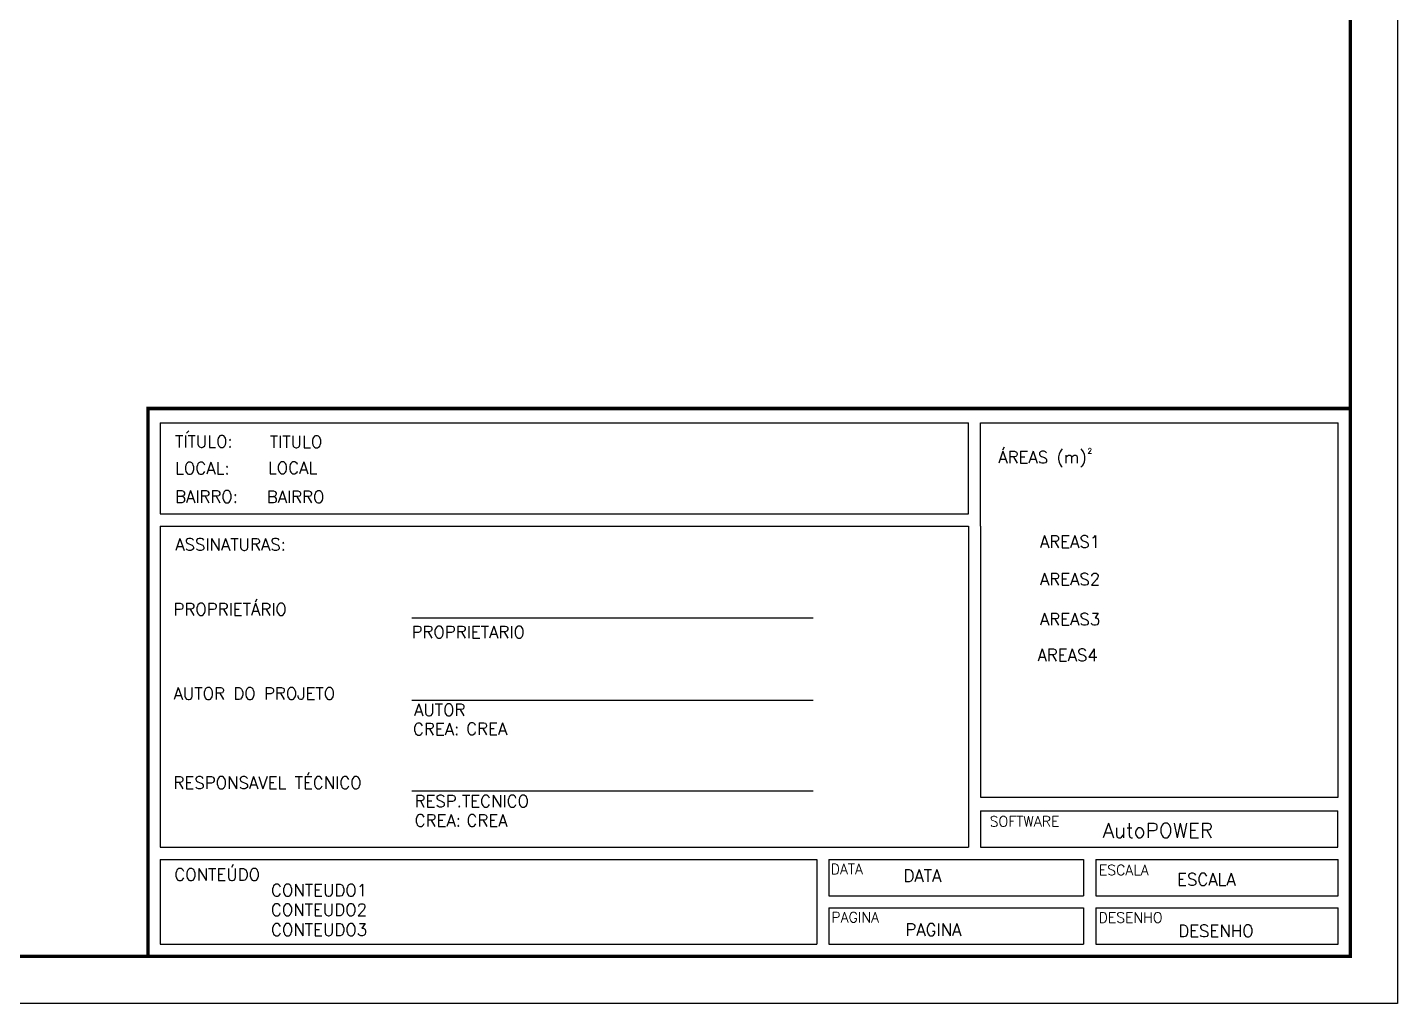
# Model space of a CAD drawing. Extents: x 419.355 to 420, y 0 to 0.295.
# Drawn here: x 419.7972 to 420, y 0 to 0.1446 of the extents above; entities that cross this region are included whole.
import ezdxf

# ---------------------------------------------------------------- set-up
doc = ezdxf.new("R2010")
doc.units = 0
doc.header["$MEASUREMENT"] = 0
doc.layers.get('0').update_dxf_attribs({"linetype": 'CONTINUOUS'})
doc.styles.add('ROMANS', font='romans.shx', dxfattribs={"height": 0.002})

msp = doc.modelspace()

# ---------------------------------------------------------------- linework, layer by layer
for p, q in [((420, 0.2950000000000568), (420, 5.684341886080801e-14)), ((419.8207310103828, 0.08444488080650935), (419.8210825797842, 0.0847962367444121)), ((419.8540710397161, 0.05714106272740566), (419.9134769558192, 0.05714106272740567)), ((419.8540710397161, 0.04493968557284083), (419.9134769558192, 0.04493968557284084)), ((419.8540710397161, 0.03149924229328177), (419.9134769558192, 0.03149924229328178)), ((420, 5.684341886080801e-14), (419.58, 5.678657544194721e-14))]:
    msp.add_line(p, q)
at = {"const_width": 0.0005}
msp.add_lwpolyline([(419.605, 0.00700000000005679), (419.605, 0.2880000000000568), (419.993, 0.2880000000000568), (419.993, 0.007000000000056843)], close=True, dxfattribs=at)
msp.add_lwpolyline([(419.815, 0.08812102184615583), (419.815, 0.007000000000056836), (419.993, 0.007000000000056844), (419.993, 0.08812102184615583), (419.815, 0.08812102184615583)], dxfattribs=at)
for points in [[(419.816794871282, 0.07251280179456229), (419.9364615546157, 0.0725128017945623), (419.9364615546157, 0.08597433640987165)], [(419.816794871282, 0.08597433640987164), (419.816794871282, 0.07251280179456229)], [(419.816794871282, 0.08597433640987164), (419.9364615546157, 0.08597433640987165)], [(419.9382564758987, 0.07071793051252105), (419.9382564758987, 0.08597433640987166)], [(419.9382564758987, 0.08597433640987166), (419.9912051787189, 0.08597433640987166)], [(419.9912051787189, 0.03055200615570898), (419.9912051787189, 0.08597433640987166)], [(419.816794871282, 0.07071793051252104), (419.9364615546157, 0.07071793051252104)], [(419.816794871282, 0.07071793051252104), (419.816794871282, 0.02315384153842804)], [(419.9364616046167, 0.07071793051252105), (419.9364616046167, 0.02315384153842806)], [(419.9382564758987, 0.07071793051252105), (419.9382564758987, 0.03055200615570898)], [(419.9382564758987, 0.03055200615570898), (419.9912051787189, 0.03055200615570898)], [(419.9382406955668, 0.02856339164436111), (419.9911392617773, 0.02856339164436111)], [(419.9382406955668, 0.02856339164436111), (419.9382406955668, 0.02317877779823738)], [(419.9911392617773, 0.02317877779823738), (419.9911392617773, 0.02856339164436111)], [(419.816794871282, 0.02315384153842804), (419.9364615546157, 0.02315384153842805)], [(419.9382406955668, 0.02317877779823738), (419.9911392617773, 0.02317877779823738)], [(419.816794871282, 0.0213589702563868), (419.9140256635902, 0.02135897025638681)], [(419.816794871282, 0.0213589702563868), (419.816794871282, 0.008794871282098079), (419.9140256635902, 0.008794871282098089)], [(419.9140257135912, 0.02135897025638681), (419.9140257135912, 0.008794871282098096)], [(419.9158205848732, 0.02135897025638681), (419.9158205848732, 0.01597435641026308)], [(419.9158205848732, 0.02135897025638681), (419.953512881796, 0.02135897025638681)], [(419.953512881796, 0.02135897025638681), (419.953512881796, 0.01597435641026308)], [(419.9553077530781, 0.02135897025638681), (419.9553077530781, 0.01597435641026308)], [(419.9553077530781, 0.02135897025638681), (419.9912051787189, 0.02135897025638681)], [(419.9912051787189, 0.01597435641026308), (419.9912051787189, 0.02135897025638681)], [(419.9158205848732, 0.01597435641026308), (419.953512881796, 0.01597435641026308)], [(419.9553077530781, 0.01597435641026308), (419.9912051787189, 0.01597435641026308)], [(419.9158205848732, 0.01417948512822183), (419.9158205848732, 0.008794871282098096)], [(419.9158205848732, 0.01417948512822183), (419.953512881796, 0.01417948512822183)], [(419.953512881796, 0.01417948512822183), (419.953512881796, 0.008794871282098096)], [(419.9553077530781, 0.01417948512822183), (419.9553077530781, 0.008794871282098096)], [(419.9553077530781, 0.01417948512822183), (419.9912051787189, 0.01417948512822183)], [(419.9553077530781, 0.008794871282098096), (419.9912051787189, 0.008794871282098096), (419.9912051787189, 0.01417948512822183)], [(419.9158205848732, 0.008794871282098096), (419.953512881796, 0.008794871282098096)]]:
    msp.add_lwpolyline(points)

# ---------------------------------------------------------------- texts
at = {"style": 'ROMANS'}
for s, height, p in [('TITULO:', 0.001794871282041245, (419.8190218343756, 0.08234384698930954)), ('ÁREAS (m)', 0.001794871282041245, (419.9408926539066, 0.08000667798261686)), ('2', 0.0007868481519528705, (419.9540992280843, 0.08146848765839526)), ('LOCAL:', 0.001794871282041245, (419.8190218343756, 0.07838391954492042)), ('BAIRRO:', 0.001794871282041245, (419.8190218343756, 0.07417291862060195)), ('ASSINATURAS:', 0.001794871282041245, (419.8190378214335, 0.067094414181128)), ('PROPRIETÁRIO', 0.001794871282041245, (419.8188006488909, 0.05748924106952746)), ('AUTOR DO PROJETO', 0.001794871282041245, (419.8188006488909, 0.04501345768121889)), ('CREA: ', 0.001794871282041245, (419.854250314245, 0.03975276177496602)), ('RESPONSAVEL TÉCNICO', 0.001794871282041245, (419.8188006488909, 0.03180987158205521)), ('CREA: ', 0.001794871282041245, (419.8544950736223, 0.02622750021473837)), ('SOFTWARE', 0.001525640589735058, (419.9396157949568, 0.02622531427778331)), ('CONTEÚDO', 0.001794871282041245, (419.8189121266503, 0.01820439907796572)), ('DATA', 0.001525640589735058, (419.9160679299129, 0.01915822127167913)), ('ESCALA', 0.001525640589735058, (419.9557722333725, 0.01902089288980901)), ('PAGINA', 0.001525640589735058, (419.9161791891702, 0.01202665692554921)), ('DESENHO', 0.001525640589735058, (419.955733185358, 0.0119771950782818))]:
    msp.add_text(s, height=height, dxfattribs=at).set_placement(p)
at = {"color": 1, "ltscale": 5, "style": 'ROMANS'}
msp.add_text('AutoPOWER', height=0.002180768607680113, dxfattribs=at).set_placement((419.9563408061704, 0.02455804999793266))
at = {"style": 'ROMANS'}
msp.add_attdef('TITULO', (419.8330490401436, 0.08229436381624858), 'PROJETO DE INSTALAÇÕES ELÉTRICAS', height=0.001794871282041245, dxfattribs=at)
at = {"style": 'ROMANS', "flags": 8}
for tag, p, s in [('LOCAL', (419.8327692334446, 0.0784353905598599), ''), ('BAIRRO', (419.8326055782657, 0.07412769948296093), ''), ('AREAS1', (419.9470516344871, 0.06750030484963372), ''), ('AREAS2', (419.9470516344871, 0.06193620387530585), ''), ('AREAS3', (419.9470516344871, 0.05601312864456975), ''), ('PROPRIETARIO', (419.8540384581368, 0.05411488468820103), ''), ('AREAS4', (419.9466926602307, 0.05071825836254806), ''), ('AUTOR', (419.8543974323932, 0.04259012372820791), ''), ('CREA', (419.8621164978571, 0.03979637969486087), ''), ('RESP.TECNICO', (419.8544871759573, 0.02907643030372566), ''), ('CREA', (419.8621601552125, 0.02620463625245967), ''), ('DATA', (419.9268590510101, 0.01803797191917202), '01/01/97'), ('ESCALA', (419.9673522974257, 0.01749951053455965), '1:50'), ('CONTEUDO1', (419.8332316240326, 0.01588412638072251), ''), ('CONTEUDO2', (419.8332116231173, 0.01299737927962608), ''), ('CONTEUDO3', (419.8332289481244, 0.0100433235306781), ''), ('PAGINA', (419.9271282817024, 0.01005079471408848), '01/01'), ('DESENHO', (419.9675317845539, 0.009871307585884352), '')]:
    msp.add_attdef(tag, p, s, height=0.001794871282041245, dxfattribs=at)

doc.saveas('drawing.dxf')
